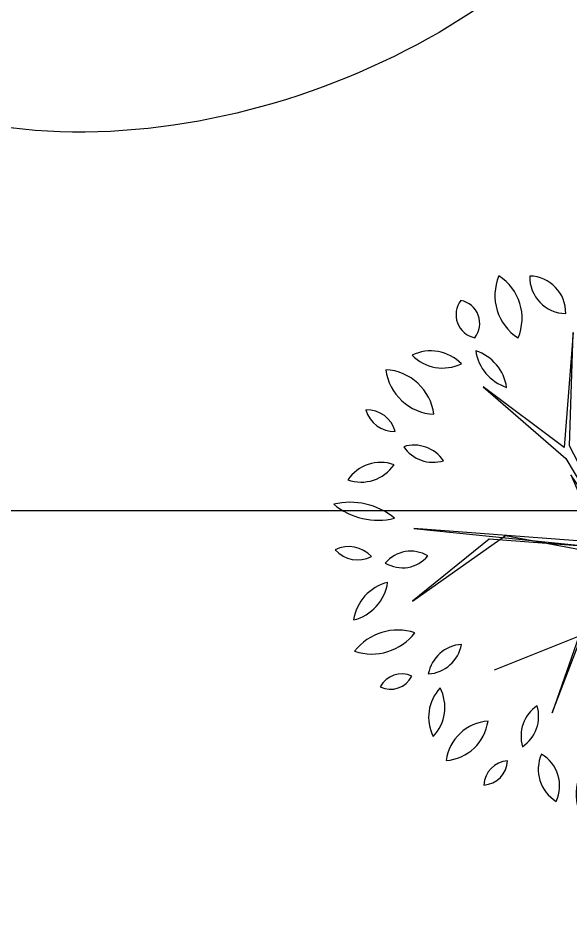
# Model space of a CAD drawing. Header units: millimetres. Extents: x -1030105 to 906887, y -616134 to 1220667.
# Drawn here: x -85500 to -83207, y 528141 to 531841 of the extents above; entities that cross this region are included whole.
import ezdxf
from ezdxf.enums import TextEntityAlignment as Align

# ---------------------------------------------------------------- set-up
doc = ezdxf.new("R2010")
doc.units = ezdxf.units.MM
doc.header["$MEASUREMENT"] = 0
doc.linetypes.add('CENTER', pattern=[2, 1.25, -0.25, 0.25, -0.25])
doc.linetypes.add('DASH', pattern=[0.35, 0.25, -0.1])
doc.layers.add('A-Furniture', color=143, linetype='Continuous')
doc.layers.add('A-Tree', color=98, linetype='Continuous')
doc.styles.add('Arial_Bold', font='arialbd.ttf')

# ---------------------------------------------------------------- blocks, each defined once
blk = doc.blocks.new('FUR')
at = {"layer": 'A-Furniture'}
blk.add_spline([(-33915.95049999998, 30607.97072861483), (-33944.45049999998, 30609.47072861483), (-37418.45049999998, 29101.97072861483), (-37726.45049999998, 27053.97072861483), (-37216.45049999998, 25232.97072861483), (-37626.45049999998, 21208.97072861483), (-38739.45049999998, 18856.47072861483), (-41860.0081210901, 14803.08198061958), (-43043.24408312602, 12422.28141322406), (-43017.45049999998, 9941.470728614833), (-40833.45049999998, 8086.970728614833), (-38106.95049999998, 9497.470728614833), (-38274.45049999998, 11476.47072861483), (-38397.80660422644, 13212.30405925063), (-37304.95049999998, 13750.47072861483), (-34499.95049999998, 13496.47072861483), (-32540.45049999998, 14865.47072861483), (-32373.95049999998, 19055.97072861483), (-32478.95049999998, 20125.47072861483), (-32317.95049999998, 21223.47072861483), (-30829.45049999998, 21995.47072861483), (-30221.95049999998, 22657.47072861483), (-30468.95049999998, 23962.47072861483), (-31626.45049999998, 24580.47072861483), (-32324.45049999998, 25527.47072861483), (-32040.45049999998, 28028.97072861483), (-32099.45049999998, 29098.47072861483), (-33294.95049999998, 30495.97072861483), (-33915.95049999998, 30607.97072861483)], degree=3, dxfattribs=at)
at = {"layer": 'A-Furniture', "color": 8, "linetype": 'DASH', "ltscale": 50}
blk.add_open_spline([(-56447.03599999993, -6097.049467972713), (-55194.80878073322, -4879.432741814177), (-50278.88373038909, -2284.573604768259), (-42421.47772418463, -5454.796933513135), (-32732.45049999998, -11254.02927138517), (-23301.95049999998, -9202.029271385167), (-18023.95049999998, -504.5292713851668), (-16595.45049999998, 8921.470728614833), (-19600.32320915881, 15918.27845925349), (-21321.18391267408, 18705.60147339047), (-21789.72381129679, 19344.96383619693)], degree=3, knots=[32574.7262056019, 32574.7262056019, 32574.7262056019, 32574.7262056019, 37697.74124470179, 48060.13185932349, 55585.25195803288, 69452.98974218499, 76151.42226405158, 84447.8370469563, 94470.7732435007, 98031.73488863441, 98031.73488863441, 98031.73488863441, 98031.73488863441], dxfattribs=at)
blk = doc.blocks.new('12PPLT11')
at = {"color": 0, "linetype": 'ByBlock'}
for p, q in [((-0.04409608227797435, 0.3483338719713629), (-0.0159519989446153, -0.0034782946952987)), ((-0.03706008227789681, 0.334261371971337), (-0.03002408227791875, 0.127864871971326)), ((-0.005397998944658866, 0.02114853863798771), (-0.03706008227789681, 0.334261371971337)), ((-0.1695719156113071, 0.3166707053046594), (-0.0159519989446153, 0.1384192053046434)), ((-0.03002408227791875, 0.127864871971326), (-0.1695719156113071, 0.3166707053046594)), ((-0.3185010822779759, 0.2228541219713236), (-0.01946999894460077, -0.01989621136198139)), ((-0.0159519989446153, -0.0034782946952987), (-0.3185010822779759, 0.2228541219713236)), ((0.1635491677220671, 0.1290376219713494), (0.1940385843887569, 0.2310631219712889)), ((0.07082566772203336, 0.19119103863801), (-0.005397998944658866, 0.02114853863798771)), ((0.001638084388794425, 0.003557955304671623), (0.2865970843887453, 0.200572705304694)), ((0.2865970843887453, 0.200572705304694), (0.005156084388772797, 0.02114853863798771)), ((0.005156084388772797, 0.02114853863798771), (0.07082566772203336, 0.19119103863801)), ((-0.0159519989446153, 0.1384192053046434), (-0.1297010822779612, 0.1841547886379828)), ((-0.1870794156112652, 0.1184832053046989), (-0.283238415611315, 0.1243467886380358)), ((0.3276405010553916, 0.02466662197130631), (0.001638084388794425, 0.003557955304671623)), ((0.03330016772201816, -0.0034782946952987), (0.3276405010553916, 0.02466662197130631)), ((0.1846572510553486, 0.01176687197136062), (0.3019243343886799, -0.0996402946953765)), ((-0.1507265822779047, -0.05976829469537392), (-0.283238415611315, -0.0034782946952987)), ((0.02274616772206173, -0.006996461362007267), (0.09545175105541404, -0.2040112946953059)), ((0.1341498343887295, -0.3330090446953307), (0.02274616772206173, -0.006996461362007267)), ((0.0778616677221251, -0.1805571280286813), (0.03330016772201816, -0.0034782946952987)), ((-0.3665805822779404, -0.1172309613619973), (-0.0159519989446153, -0.01989621136198139)), ((-0.01946999894460077, -0.01989621136198139), (-0.3665805822779404, -0.1172309613619973)), ((-0.0159519989446153, -0.01989621136198139), (-0.1132836656112204, -0.1442032113619689)), ((-0.08983024894462233, -0.1406850446953172), (-0.008915998944651449, -0.02341437802863311)), ((-0.0675494989445724, -0.1207490446953727), (0.01922808438871471, -0.02341437802863311)), ((-0.008915998944651449, -0.02341437802863311), (-0.0675494989445724, -0.1207490446953727)), ((0.01922808438871471, -0.02341437802863311), (0.1341498343887295, -0.3330090446953307)), ((-0.1437730822779031, -0.3259727946953035), (-0.08983024894462233, -0.1406850446953172)), ((-0.1132836656112204, -0.1442032113619689), (-0.2973929989445878, -0.2216018780286504)), ((-0.2973929989445878, -0.2216018780286504), (-0.1062476656112494, -0.1512394613619676)), ((-0.1062476656112494, -0.1512394613619676), (-0.1437730822779031, -0.3259727946953035)), ((0.2514169177220467, -0.2814099613620158), (0.0778616677221251, -0.1805571280286813)), ((0.09545175105541404, -0.2040112946953059), (0.2514169177220467, -0.2814099613620158))]:
    blk.add_line(p, q, dxfattribs=at)
for centre, radius, start, end in [((0.05434758438878617, 0.4430904553046844), 0.05243733333333332, 125.4093320015279, 202.7100879987564), ((-0.024407165611251, 0.4655842053046513), 0.05243733333333332, 305.409332001528, 22.71008799875637), ((0.1814316677221086, 0.3992276219713347), 0.1137750833333333, 133.8116859996644, 194.3077339994046), ((-0.007579748944635867, 0.4532126219713177), 0.1137750833333333, 313.8116859996644, 14.3077339994046), ((-0.08176558227796704, 0.420931788638029), 0.08348141666666667, 149.4737229994703, 231.7585849989431), ((-0.2053491656113238, 0.3977677053046307), 0.08348141666666667, 329.4737229994703, 51.7585849989431), ((-0.02436366561131109, 0.4785027053046633), 0.08172058333333332, 192.3059549989146, 259.6848969995538), ((-0.1188395822779285, 0.3806856219713097), 0.08172058333333332, 12.30595499891467, 79.68489699955371), ((0.2617562510554379, 0.4217917886380178), 0.1143496666666667, 163.4642289982347, 212.7905639989496), ((0.05600716772210035, 0.3924089553046883), 0.1143496666666667, 343.4642289982347, 32.79056399894964), ((-0.1878847489446116, 0.4071567053046294), 0.04510308333333333, 146.8150689989245, 244.0193430010408), ((-0.2453901656112905, 0.3912984553046215), 0.04510308333333333, 326.8150689989245, 64.01934300104078), ((0.04495741772211659, 0.3605282886380223), 0.06638033333333333, 145.5247849991495, 220.8327339997949), ((-0.05998941561131232, 0.3546998719712917), 0.06638033333333333, 325.5247849991495, 40.83273399979491), ((0.200975001055447, 0.4205376219713344), 0.0671975, 284.1003569999932, 348.4650159990404), ((0.2831860843887171, 0.3419275386379752), 0.0671975, 104.1003569999932, 168.4650159990404), ((0.3598354177220173, 0.250708288638009), 0.1178019166666666, 100.3005050002654, 160.4476489979855), ((0.2277621677220623, 0.40603612197134), 0.1178019166666666, 280.3005050002654, 340.4476489979855), ((-0.2939323322779117, 0.2921076219713541), 0.05821033333333332, 25.45365099960478, 116.6851970002433), ((0.2086239177220932, 0.2974604553047016), 0.05733175, 103.8913860003663, 198.9039470001594), ((0.1406201677220906, 0.3345408719713419), 0.05733175, 283.8913860003663, 18.90394700015941), ((-0.2675138322779276, 0.3691355386380337), 0.05821033333333332, 205.4536509996048, 296.6851970002433), ((-0.1574909156112199, 0.326555455304657), 0.05570899999999999, 168.8066020017208, 257.6390980000355), ((-0.224065748944561, 0.2829521219713342), 0.05570899999999999, 348.8066020017208, 77.6390980000354), ((-0.2833924156112744, 0.3263592886380025), 0.081791, 183.318928997754, 263.1903649993824), ((-0.3747442489445802, 0.2404101219713652), 0.081791, 3.318928997754036, 83.1903649993824), ((0.3845051677220681, 0.2631555386379887), 0.06404974999999999, 122.5817349989141, 207.1799880000926), ((0.2930371677221117, 0.2878682053046759), 0.06404974999999999, 302.5817349989142, 27.17998800009267), ((-0.3769142489445656, 0.2481650386380068), 0.03687258333333333, 163.4933460002688, 274.4697340005599), ((-0.409393665611212, 0.2218811219713643), 0.03687258333333333, 343.4933460002688, 94.46973400055995), ((0.4176426677220206, 0.1840275386380199), 0.04460749999999999, 59.98145399876235, 155.6675900021344), ((0.399313917722111, 0.2410311219713037), 0.04460749999999999, 239.9814539987623, 335.6675900021344), ((-0.3491485822779623, 0.1264337886379963), 0.06314383333333333, 22.57230599832171, 98.33354300052417), ((-0.2999935822779207, 0.213148538637995), 0.06314383333333333, 202.5723059983217, 278.3335430005242), ((0.3454191677220635, 0.1362267886379982), 0.06633966666666666, 86.02821899989966, 161.3697620011935), ((0.2871507510553784, 0.2235999553046781), 0.06633966666666666, 266.0282189998997, 341.3697620011936), ((-0.3989077489445663, 0.08020112197135632), 0.08471958333333332, 69.72013800043797, 135.6489100009364), ((-0.4301238322778929, 0.2188924553046832), 0.08471958333333332, 249.720138000438, 315.6489100009364), ((0.4344767510553993, 0.0653373719713386), 0.09187275, 64.73526299976963, 140.5781150001319), ((0.4027173343887398, 0.2067636219713336), 0.09187275, 244.7352629997696, 320.5781150001318), ((-0.4516179989445845, 0.01732262197131718), 0.07996766666666667, 30.9482359987117, 110.5783939994005), ((0.4672332510553971, 0.03076528863800831), 0.06592175, 90.25287399973678, 173.5220829983265), ((0.4014415010553876, 0.1041237053046871), 0.06592175, 270.2528739997368, 353.5220829983265), ((-0.4111429156113218, 0.1333121219713576), 0.07996766666666667, 210.9482359987117, 290.5783939994005), ((-0.4708814156113021, -0.04400487802865882), 0.06300191666666666, 44.25765000047925, 108.5926609999777), ((-0.4458463322779451, 0.05967703863802853), 0.06300191666666666, 224.2576500004793, 288.5926609999777), ((0.3703698343887254, -0.05344996136199143), 0.06502333333333332, 58.87476399947934, 131.2135239983133), ((0.3611393343887812, 0.05112703863801471), 0.06502333333333332, 238.8747639994794, 311.2135239983133), ((-0.3733484989445515, 0.04283153863798361), 0.06992266666666666, 240.5094850007264, 309.2919899988486), ((-0.3634898322778781, -0.07214696136196608), 0.06992266666666666, 60.50948500072646, 129.2919899988486), ((0.4770610843887724, 0.009814455304649528), 0.04464991666666666, 208.1981359996358, 292.1917869995008), ((0.4545749177220912, -0.05262612802863487), 0.04464991666666666, 28.19813599963577, 112.1917869995009), ((-0.3813518322779075, -0.1379567946952989), 0.09234183333333335, 100.8761590000109, 165.4479129982681), ((-0.4881549156112897, -0.02407187802867838), 0.09234183333333335, 280.8761590000109, 345.447912998268), ((0.4592742510553762, -0.03232529469534029), 0.08137058333333333, 209.1951969987626, 286.7189009994869), ((0.4116491677220964, -0.1499477113620458), 0.08137058333333333, 29.19519699876264, 106.7189009994869), ((-0.4068282489446347, -0.2036111280286832), 0.07279833333333333, 54.97446300017218, 151.3792250010594), ((-0.4289492489446047, -0.109125711361969), 0.07279833333333333, 234.9744630001721, 331.3792250010594), ((0.4293947510553835, -0.2198573780286779), 0.07530733333333332, 71.37116599942652, 141.7535400009083), ((0.3943076677220461, -0.1018769613620236), 0.07530733333333332, 251.3711659994265, 321.7535400009083), ((0.3003038343887283, -0.2335269613619744), 0.06442966666666666, 28.80716499953392, 103.9198800004392), ((0.3412605843886993, -0.1399431280286763), 0.06442966666666666, 208.8071649995339, 283.9198800004392), ((-0.3462229156112855, -0.1535553780286705), 0.06249758333333334, 267.1724340003306, 337.236468999614), ((-0.2916762489445546, -0.2401590446953321), 0.06249758333333334, 87.17243400033057, 157.236468999614), ((-0.3944963322779813, -0.2736659613620134), 0.05835274999999999, 71.81924599980185, 140.0817599987332), ((-0.421043582277882, -0.1807817113619876), 0.05835274999999999, 251.8192459998019, 320.0817599987332), ((0.4147226677221241, -0.2277722946953702), 0.04222583333333333, 179.2557220021193, 267.6286589995032), ((0.3707532510553548, -0.2694134613619781), 0.04222583333333333, 359.2557220021192, 87.62865899950317), ((-0.296434582277918, -0.307076711362015), 0.06498733333333333, 113.47529200124, 203.4559599996687), ((-0.3819396656112986, -0.2733360446953554), 0.06498733333333333, 293.47529200124, 23.45595999966874), ((0.396700584388789, -0.2431779613619938), 0.0967875, 186.54868600067, 256.8911319995395), ((0.2785930010553557, -0.3484816280286509), 0.0967875, 6.54868600067002, 76.89113199953944), ((-0.1170221656112673, -0.3550754613619915), 0.07992766666666666, 122.8873140000795, 186.7253339983677), ((-0.2397997489446198, -0.2973172946953753), 0.07992766666666666, 302.8873140000795, 6.725333998367705), ((0.2261086677220874, -0.2966867113619855), 0.05859191666666665, 173.6499809978664, 254.651444999303), ((0.1523675010554371, -0.346708544695332), 0.05859191666666665, 353.6499809978664, 74.651444999303), ((-0.3360968322779172, -0.2936292946953358), 0.08883749999999999, 271.6327640001786, 352.0267889979866), ((-0.2455868322779224, -0.3947534613619723), 0.08883749999999999, 91.63276400017855, 172.0267889979866), ((0.05743191772206302, -0.3677345446953382), 0.06279416666666666, 148.7876610017853, 221.5977109985612), ((-0.0432319156112726, -0.3768827113619864), 0.06279416666666666, 328.7876610017854, 41.5977109985612), ((0.3027370010554549, -0.2848042946953342), 0.08059875, 218.6962139995009, 286.2415449998232), ((0.2623744177220715, -0.4125760446952995), 0.08059875, 38.6962139995009, 106.2415449998232), ((-0.2261904989445611, -0.4156024613619707), 0.04104691666666667, 76.54190600001937, 193.4774259998473), ((-0.2565539989445824, -0.3852491280286472), 0.04104691666666667, 256.5419060000193, 13.4774259998473), ((0.2511479177220437, -0.4026752113620091), 0.1233375833333333, 165.2071099987095, 218.3217489999709), ((0.0351348343887139, -0.4476627113619998), 0.1233375833333333, 345.2071099987095, 38.32174899997089), ((-0.09402816561123473, -0.4049786280286582), 0.07587533333333334, 159.1169870000139, 230.3606239999304), ((-0.2133241656113043, -0.4363617113620251), 0.07587533333333334, 339.1169870000139, 50.36062399993038), ((-0.01558799894461771, -0.4613768780286875), 0.09055483333333332, 122.1169889999252, 201.7275270020464), ((-0.147852748944608, -0.4182029613620273), 0.09055483333333332, 302.1169889999251, 21.72752700204642), ((0.2598737510553448, -0.4013252113620354), 0.05361883333333333, 156.775419000459, 231.2879719996091), ((0.1770663343887691, -0.4220201280286631), 0.05361883333333333, 336.7754190004591, 51.28797199960912), ((0.1166494177221082, -0.4051363780286863), 0.07050225, 185.3195600014627, 260.4189679995899), ((0.03471625105544263, -0.4811915446953492), 0.07050225, 5.319560001462722, 80.41896799958994), ((0.02581150105539365, -0.4742419613620257), 0.05212266666666666, 129.7475050001382, 206.0709009984855), ((-0.05433524894465336, -0.457073461361972), 0.05212266666666666, 309.7475050001382, 26.07090099848551)]:
    blk.add_arc(centre, radius, start, end, dxfattribs=at)
blk = doc.blocks.new('CÂY')
at = {"layer": 'A-Tree', "color": 8, "ltscale": 10, "xscale": 2352, "yscale": 2352, "zscale": 2352, "rotation": 245.3310340575377}
blk.add_blockref('12PPLT11', (6180.435288117937, 20569.83162289637), dxfattribs=at)
blk = doc.blocks.new('BỐ TRÍ LAY OUT')
at = {"layer": 'A-Furniture', "color": 3}
for name, p in [('CÂY', (4286.75486311756, 4469.288343299762)), ('FUR', (48783.7433631176, 18654.71482977469))]:
    blk.add_blockref(name, p, dxfattribs=at)
blk = doc.blocks.new('*U1486')
at = {"color": 8, "linetype": 'CENTER', "ltscale": 500}
blk.add_line((-6392.643045294039, 7811.817619178139), (-6055.4829418041, 7811.817619178139), dxfattribs=at)
at = {"style": 'Arial_Bold'}
blk.add_attdef('TRUC', text='', height=2.5, dxfattribs=at).set_placement((-6401.947800032925, 7811.817619178007), align=Align.MIDDLE_CENTER)
blk = doc.blocks.new('TRỤC')
at = {"color": 0, "xscale": 199.9999999999901, "yscale": 199.9999999999901, "zscale": 199.9999999999901}
blk.add_blockref('*U1486', (1270336.330398289, -1537162.025534922), dxfattribs=at)
blk = doc.blocks.new('KIẾN TRÚC')
h = blk.add_hatch(color=9)
h.dxf.hatch_style = 1
edge = h.paths.add_edge_path(flags=16)
edge.add_line((62281.95049999998, 27412.02927138517), (55232.82389649404, 27412.02927138505))
edge.add_arc((32545.50878812408, 30716.66293956665), 22926.72829924391, 284.53695158247865, 351.7125813344091, ccw=False)
edge.add_line((38300.21700792988, 8523.911784915952), (13217.51784992669, 8523.911784910597))
edge.add_arc((23753.10182550838, 24110.84943410289), 18813.58963585476, 227.7677182561868, 235.9442986410003, ccw=False)
edge.add_arc((7788.819823088517, 12733.3910908635), 4187.039666959467, 236.0590124962323, 322.4360737019827, ccw=False)
edge.add_arc((13873.5970987339, 18503.25729619298), 12505.26566685072, 190.8327360748526, 227.6605687844487, ccw=False)
edge.add_arc((25477.52443721271, 20792.18331255531), 24332.69085544715, 180.6832153365221, 190.991126688788, ccw=False)
edge.add_arc((3282.93561756362, 20557.21277457592), 2137.084471138149, 101.08076224722828, 181.479400931386, ccw=False)
edge.add_line((2872.204064266523, 22654.45611475036), (4986.06665855035, 23013.11448664329))
edge.add_arc((28039.69241930227, 24288.4119512235), 23088.87273861522, 153.2014320220877, 183.1663029992741, ccw=False)
edge.add_arc((10232.26976538847, 40544.64471371844), 6483.106001901682, 182.8401094538115, 244.3962742115525, ccw=False)
edge.add_arc((-6425.00274742386, 39970.86676714511), 10185.26120742048, 1.420812516492314, 26.70695635716553)
edge.add_arc((10590.58143904217, 49414.25633883046), 9292.69259551461, 144.7133172211654, 211.5754885360199, ccw=False)
edge.add_arc((-12326.15115191392, 64090.21360378864), 17935.64217367859, 328.7375359512051, 356.1899532233969)
edge.add_arc((16735.32676788772, 62308.59922571364), 11181.04393981935, 84.1243873636841, 176.9761863570094, ccw=False)
edge.add_arc((20708.98128665387, 99752.52490135818), 26473.21942281876, 263.8653720447036, 288.4869561324928)
edge.add_arc((35667.35201082098, 54479.70646712999), 21207.13938727637, 73.35106851793267, 108.03023985438841, ccw=False)
edge.add_arc((44765.46109434243, 84516.17499720305), 10177.42256554817, 252.7258710955127, 285.7130125077479)
edge.add_arc((49658.99676799333, 68415.98596348311), 6655.601145545619, 49.49953772748103, 108.7311152981473, ccw=False)
edge.add_arc((48035.04809900769, 66009.84854850778), 9545.540963997893, -2.328829575281418, 51.46764420018991, ccw=False)
edge.add_line((57572.70516659174, 65621.96975748474), (49483.50000000001, 65623.9117849106))
edge.add_line((49483.50000000001, 65623.9117849106), (62281.95049999965, 65623.9117849191))
edge.add_line((62281.95049999965, 65623.9117849191), (62281.95049999998, 27412.02927138517))
h.paths.add_polyline_path([(0, 77895.5), (64428.50000000001, 77895.5), (64428.50000000001, -0.577250000089407), (-1.792749999687658, 0.577250000089407)])
at = {"color": 3}
blk.add_blockref('TRỤC', (5188.757962470409, 8718.304113260703), dxfattribs=at)

msp = doc.modelspace()

# ---------------------------------------------------------------- block references
at = {"color": 3}
for name, p in [('KIẾN TRÚC', (-106778.5, 495876.5)), ('BỐ TRÍ LAY OUT', (-93480.29286311776, 504642.1131132607))]:
    msp.add_blockref(name, p, dxfattribs=at)

doc.saveas('drawing.dxf')
